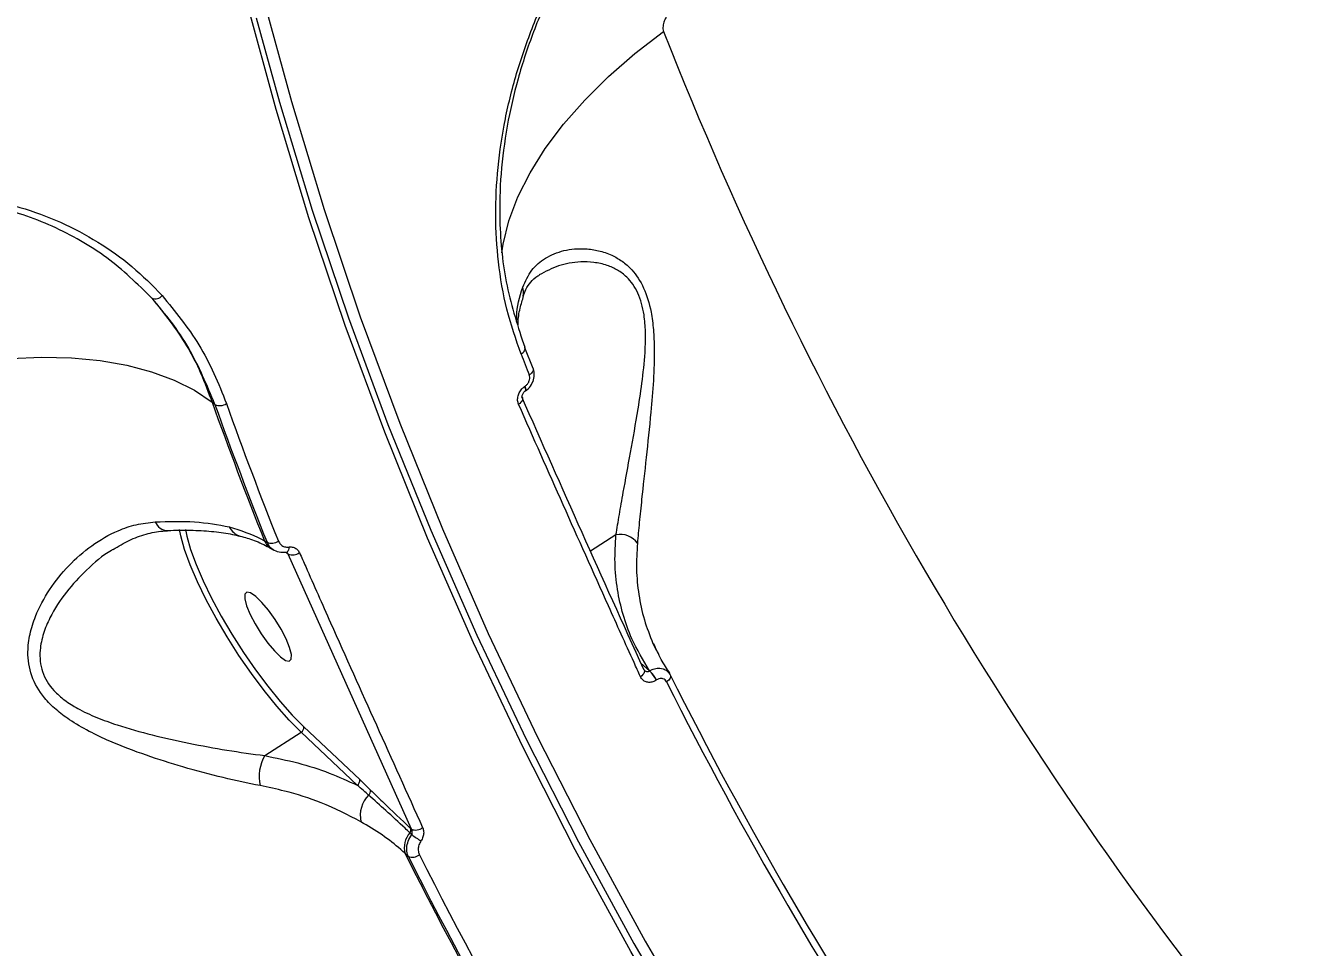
# Model space of a CAD drawing. Header units: millimetres. Extents: x -7151 to 6134, y -5040 to 5562.
# Drawn here: x -2602.9 to -2462.3, y -893.6 to -791.5 of the extents above; entities that cross this region are included whole.
import ezdxf

# ---------------------------------------------------------------- set-up
doc = ezdxf.new("R2010")
doc.units = ezdxf.units.MM
for name, color, linetype in [('DIKOM_ОБЪЕКТ', 7, 'Continuous'), ('DIKOM_РАЗМЕР_ЗОНА', 7, 'Continuous'), ('DIKOM_РАЗМЕР_ОБЪЕКТА', 7, 'Continuous')]:
    doc.layers.add(name, color=color, linetype=linetype)
doc.styles.add('style1', font='arial.ttf', dxfattribs={"width": 0.8})
doc.dimstyles.new('1-50', dxfattribs={"dimtxt": 300, "dimasz": 200, "dimexe": 100, "dimexo": 0, "dimgap": 100, "dimtad": 1, "dimtxsty": 'style1', "dimcen": 200, "dimclrd": 7, "dimclre": 7, "dimclrt": 7, "dimadec": 1, "dimazin": 2, "dimtfac": 1, "dimtmove": 0, "dimatfit": 2, "dimfxl": 0, "dimlwd": 25, "dimlwe": 18, "dimarcsym": 0})

# ---------------------------------------------------------------- blocks, each defined once
blk = doc.blocks.new('*D0')
at = {"layer": 'Defpoints', "color": 0, "transparency": 16777216}
for p in [(4133.55, 168.74), (-4567.47, -1241.13), (4133.55, -4153.12)]:
    blk.add_point(p, dxfattribs=at)
at = {"layer": 'DIKOM_РАЗМЕР_ОБЪЕКТА', "color": 7, "lineweight": 18, "transparency": 16777216}
for p, q in [((4133.55, 168.74), (4133.55, -4253.12)), ((-4567.47, -1241.13), (-4567.47, -4253.12))]:
    blk.add_line(p, q, dxfattribs=at)
at = {"layer": 'DIKOM_РАЗМЕР_ОБЪЕКТА', "color": 7, "lineweight": 25, "transparency": 16777216}
blk.add_line((-4367.47, -4153.12), (3933.55, -4153.12), dxfattribs=at)
at = {"layer": 'DIKOM_РАЗМЕР_ОБЪЕКТА', "color": 7, "transparency": 16777216}
for points in [[(-4367.47, -4119.79), (-4367.47, -4186.45), (-4567.47, -4153.12)], [(3933.55, -4119.79), (3933.55, -4186.45), (4133.55, -4153.12)]]:
    blk.add_solid(points, dxfattribs=at)
at = {"layer": 'DIKOM_РАЗМЕР_ОБЪЕКТА', "color": 7, "transparency": 16777216, "insert": (150.61, -3899.95), "char_height": 300, "attachment_point": 5, "style": 'style1'}
blk.add_mtext('8700', dxfattribs=at)
blk = doc.blocks.new('*D1')
at = {"layer": 'Defpoints', "color": 0, "transparency": 16777216}
for p in [(-2392.45, 3674.75), (-6010.84, -1738.88), (-3202.89, -1738.88)]:
    blk.add_point(p, dxfattribs=at)
at = {"layer": 'DIKOM_РАЗМЕР_ОБЪЕКТА', "color": 7, "lineweight": 18, "transparency": 16777216}
for p, q in [((-2392.45, 3674.75), (-6110.84, 3674.75)), ((-3202.89, -1738.88), (-6110.84, -1738.88))]:
    blk.add_line(p, q, dxfattribs=at)
at = {"layer": 'DIKOM_РАЗМЕР_ОБЪЕКТА', "color": 7, "lineweight": 25, "transparency": 16777216}
blk.add_line((-6010.84, 3474.75), (-6010.84, -1538.88), dxfattribs=at)
at = {"layer": 'DIKOM_РАЗМЕР_ОБЪЕКТА', "color": 7, "transparency": 16777216}
for points in [[(-6044.18, 3474.75), (-5977.51, 3474.75), (-6010.84, 3674.75)], [(-6044.18, -1538.88), (-5977.51, -1538.88), (-6010.84, -1738.88)]]:
    blk.add_solid(points, dxfattribs=at)
at = {"layer": 'DIKOM_РАЗМЕР_ОБЪЕКТА', "color": 7, "transparency": 16777216, "insert": (-6264.01, 967.94), "char_height": 300, "attachment_point": 5, "rotation": 90, "style": 'style1'}
blk.add_mtext('5400', dxfattribs=at)
blk = doc.blocks.new('*D3')
at = {"layer": 'Defpoints', "color": 0, "transparency": 16777216}
for p in [(6133.55, 253.24), (-5802.46, -2467.19), (6133.55, -4939.78)]:
    blk.add_point(p, dxfattribs=at)
at = {"layer": 'DIKOM_РАЗМЕР_ЗОНА', "color": 7, "lineweight": 18, "transparency": 16777216}
for p, q in [((6133.55, 253.24), (6133.55, -5039.78)), ((-5802.46, -2467.19), (-5802.46, -5039.78))]:
    blk.add_line(p, q, dxfattribs=at)
at = {"layer": 'DIKOM_РАЗМЕР_ЗОНА', "color": 7, "lineweight": 25, "transparency": 16777216}
blk.add_line((-5602.46, -4939.78), (5933.55, -4939.78), dxfattribs=at)
at = {"layer": 'DIKOM_РАЗМЕР_ЗОНА', "color": 7, "transparency": 16777216}
for points in [[(-5602.46, -4906.44), (-5602.46, -4973.11), (-5802.46, -4939.78)], [(5933.55, -4906.44), (5933.55, -4973.11), (6133.55, -4939.78)]]:
    blk.add_solid(points, dxfattribs=at)
at = {"layer": 'DIKOM_РАЗМЕР_ЗОНА', "color": 7, "transparency": 16777216, "insert": (186.61, -4686.61), "char_height": 300, "attachment_point": 5, "style": 'style1'}
blk.add_mtext('11950', dxfattribs=at)

msp = doc.modelspace()

# ---------------------------------------------------------------- linework, layer by layer
at = {"layer": 'DIKOM_ОБЪЕКТ', "color": 7, "linetype": 'Continuous', "lineweight": 15}
for p, q in [((-2547.81, -821.495), (-2547.798, -821.455)), ((-2547.586, -827.201), (-2547.618, -827.142)), ((-2546.683, -829.504), (-2547.585, -827.204)), ((-2547.605, -831.485), (-2547.583, -831.47)), ((-2547.548, -831.982), (-2547.518, -831.962)), ((-2581.928, -833.483), (-2582.249, -833.215)), ((-2576.438, -848.584), (-2576.159, -848.746)), ((-2537.509, -847.923), (-2540.344, -849.749)), ((-2575.629, -849.492), (-2575.39, -849.631)), ((-2573.967, -849.958), (-2574.091, -849.886)), ((-2573.815, -850.048), (-2573.967, -849.958)), ((-2560.161, -880.536), (-2573.815, -850.048)), ((-2534.758, -862.131), (-2533.8, -862.998)), ((-2534.338, -862.946), (-2534.363, -862.904)), ((-2533.8, -862.998), (-2533.778, -862.983)), ((-2533.025, -864.001), (-2533.046, -864.016)), ((-2576.413, -872.379), (-2572.384, -869.785)), ((-2566.178, -875.648), (-2572.384, -869.785)), ((-2572.099, -869.176), (-2565.893, -875.039)), ((-2565.893, -875.039), (-2564.686, -876.199)), ((-2560.227, -880.474), (-2560.161, -880.536)), ((-2560.5, -883.556), (-2560.858, -883.226))]:
    msp.add_line(p, q, dxfattribs=at)
at = {"layer": 'DIKOM_ОБЪЕКТ', "color": 7, "linetype": 'Continuous', "lineweight": 15, "flags": 128}
for points in [[(-2579.628, -775.818), (-2576.733, -787.908), (-2573.465, -799.935), (-2569.829, -811.89), (-2565.826, -823.766), (-2561.46, -835.554), (-2556.731, -847.248), (-2551.645, -858.839), (-2546.204, -870.32), (-2540.412, -881.683), (-2534.273, -892.922), (-2527.79, -904.028), (-2520.967, -914.994), (-2513.811, -925.813), (-2506.324, -936.478), (-2498.512, -946.982), (-2490.38, -957.319), (-2481.934, -967.48), (-2473.178, -977.461), (-2464.119, -987.253), (-2454.763, -996.851), (-2445.115, -1006.249)], [(-2446.426, -1007.755), (-2456.103, -998.329), (-2465.487, -988.702), (-2474.574, -978.88), (-2483.356, -968.869), (-2491.827, -958.677), (-2499.984, -948.309), (-2507.82, -937.774), (-2515.329, -927.076), (-2522.507, -916.224), (-2529.35, -905.225), (-2535.852, -894.086), (-2542.011, -882.814), (-2547.821, -871.416), (-2553.277, -859.9), (-2558.379, -848.274), (-2563.122, -836.545), (-2567.502, -824.721), (-2571.517, -812.809), (-2575.163, -800.818), (-2578.44, -788.756), (-2581.345, -776.629)], [(-2577.362, -790.655), (-2574.793, -799.988), (-2571.148, -811.971), (-2567.136, -823.875), (-2562.759, -835.692), (-2558.02, -847.413), (-2552.921, -859.032), (-2547.467, -870.54), (-2541.661, -881.931), (-2535.507, -893.196), (-2529.008, -904.328), (-2522.17, -915.32), (-2514.997, -926.165), (-2507.492, -936.856), (-2499.661, -947.385), (-2491.51, -957.746), (-2483.043, -967.932), (-2474.267, -977.936), (-2465.187, -987.752), (-2455.808, -997.373), (-2446.137, -1006.793)], [(-2550.138, -816.7), (-2549.994, -815.724), (-2549.365, -813.136), (-2548.372, -810.492), (-2547.024, -807.812), (-2545.331, -805.118), (-2543.305, -802.43), (-2540.964, -799.77), (-2538.325, -797.157), (-2535.409, -794.612), (-2532.237, -792.156)], [(-2548.016, -827.903), (-2547.887, -827.812), (-2547.776, -827.715), (-2547.687, -827.613), (-2547.62, -827.51), (-2547.58, -827.409), (-2547.565, -827.312), (-2547.579, -827.222), (-2547.586, -827.201)], [(-2629.727, -835.213), (-2626.261, -833.674), (-2622.698, -832.305), (-2619.071, -831.119), (-2615.412, -830.126), (-2611.755, -829.337), (-2608.134, -828.758), (-2604.582, -828.394), (-2601.13, -828.249), (-2597.81, -828.323), (-2594.654, -828.617), (-2591.688, -829.128), (-2588.941, -829.851), (-2586.437, -830.778), (-2584.199, -831.903), (-2582.249, -833.215)], [(-2546.683, -829.504), (-2546.676, -829.524), (-2546.663, -829.614), (-2546.677, -829.711), (-2546.718, -829.812), (-2546.783, -829.915), (-2546.873, -830.018), (-2546.984, -830.116), (-2547.112, -830.207)], [(-2547.551, -831.984), (-2547.525, -831.959), (-2547.506, -831.904), (-2547.504, -831.827), (-2547.521, -831.729), (-2547.554, -831.614), (-2547.605, -831.485)], [(-2547.527, -831.968), (-2547.504, -831.945), (-2547.484, -831.89), (-2547.483, -831.812), (-2547.499, -831.715), (-2547.533, -831.599), (-2547.583, -831.47)], [(-2547.871, -832.726), (-2547.854, -832.775), (-2547.847, -832.882), (-2547.874, -832.998), (-2547.935, -833.118), (-2548.027, -833.24), (-2548.147, -833.357), (-2548.291, -833.465)], [(-2572.384, -869.785), (-2573.702, -868.457), (-2575.08, -866.908), (-2576.488, -865.171), (-2577.894, -863.285), (-2579.269, -861.291), (-2580.583, -859.233), (-2581.805, -857.156), (-2582.91, -855.105), (-2583.874, -853.125), (-2584.674, -851.26), (-2585.295, -849.55), (-2585.722, -848.033), (-2585.866, -847.317)], [(-2585.18, -847.346), (-2585.033, -848.083), (-2584.619, -849.554), (-2584.017, -851.212), (-2583.241, -853.021), (-2582.306, -854.941), (-2581.234, -856.93), (-2580.049, -858.944), (-2578.776, -860.94), (-2577.442, -862.873), (-2576.078, -864.702), (-2574.713, -866.386), (-2573.377, -867.888), (-2572.099, -869.176)], [(-2574.035, -849.894), (-2574.081, -849.893), (-2574.16, -849.865)], [(-2573.724, -849.274), (-2573.742, -849.432), (-2573.773, -849.573), (-2573.817, -849.693), (-2573.872, -849.787), (-2573.935, -849.853), (-2574.006, -849.889), (-2574.035, -849.894)], [(-2574.008, -849.891), (-2573.998, -849.904), (-2573.967, -849.958)], [(-2574.041, -859.452), (-2574.592, -858.388), (-2575.26, -857.301), (-2575.991, -856.277), (-2576.725, -855.401), (-2577.404, -854.743), (-2577.971, -854.357), (-2578.382, -854.273), (-2578.603, -854.498), (-2578.616, -855.015), (-2578.42, -855.781), (-2578.031, -856.735), (-2577.48, -857.798), (-2576.812, -858.886), (-2576.081, -859.909), (-2575.346, -860.785), (-2574.668, -861.443), (-2574.1, -861.83), (-2573.689, -861.914), (-2573.468, -861.688), (-2573.455, -861.171), (-2573.651, -860.405), (-2574.041, -859.452)], [(-2534.364, -862.907), (-2534.345, -862.961), (-2534.34, -863.063), (-2534.369, -863.175), (-2534.432, -863.292), (-2534.525, -863.41), (-2534.646, -863.526), (-2534.79, -863.634)], [(-2534.456, -862.801), (-2534.384, -862.873), (-2534.364, -862.907)], [(-2531.509, -863.423), (-2531.471, -863.5), (-2531.458, -863.589), (-2531.472, -863.686), (-2531.511, -863.79), (-2531.576, -863.898), (-2531.663, -864.005), (-2531.77, -864.11), (-2531.895, -864.209)]]:
    msp.add_lwpolyline(points, dxfattribs=at)
at = {"layer": 'DIKOM_ОБЪЕКТ', "color": 7, "linetype": 'Continuous', "lineweight": 15}
for centre, radius, start, end in [((-2129.231, -633.726), 433.029, 201.46087, 219.08693), ((-2549.321, -821.024), 1.583, 344.21833, 19.79384), ((-2588.542, -820.825), 0.96, 247.23149, 323.02167), ((-2176.425, -683.549), 398.645, 201.22992, 201.58554), ((-2169.352, -685.906), 438.387, 199.63482, 201.78242), ((-2581.376, -832.299), 1.307, 244.98983, 303.39511), ((-2169.424, -686.289), 437.979, 199.63792, 201.77268), ((-2167.673, -685.995), 438.499, 199.6416, 201.76907), ((-2587.104, -845.897), 1.557, 202.12972, 267.20681), ((-2578.663, -846.279), 1.838, 204.11753, 255.41706), ((-2574.62, -847.778), 1.989, 203.90345, 239.49053), ((-2575.643, -847.565), 1.289, 246.38297, 305.16713), ((-2537.041, -850.215), 2.339, 35.3881, 101.5382), ((-2573.323, -848.888), 1.259, 247.01578, 307.13216), ((-2535.917, -865.353), 3.167, 24.97186, 48.04091), ((-2535.887, -865.332), 3.156, 24.93605, 48.07992), ((-2134.856, -665.027), 444.2, 206.64153, 213.90638), ((-2134.655, -664.325), 443.997, 206.64239, 213.90532), ((-2572.663, -869.284), 0.574, 299.08625, 10.81), ((-2572.384, -874.708), 4.653, 149.97264, 192.34824), ((-2566.456, -875.147), 0.573, 298.98643, 10.83621), ((-2562.575, -879.019), 3.258, 135.88095, 192.13481), ((-2565.232, -876.297), 0.554, 304.97429, 10.14411), ((-2558.498, -882.547), 2.455, 138.52483, 196.02992), ((-2560.71, -880.592), 0.497, 318.46948, 13.77411), ((-2559.701, -879.332), 1.289, 249.11783, 307.32191), ((-2550.186, -868.05), 16.421, 232.7434, 237.08923), ((-2141.901, -672.855), 468.808, 206.66257, 213.88572), ((-2560.067, -882.384), 1.25, 249.74368, 309.26963), ((-2141.661, -673.084), 468.748, 206.68013, 213.86796), ((-2141.466, -673.402), 467.595, 206.67954, 213.86906)]:
    msp.add_arc(centre, radius, start, end, dxfattribs=at)
for points, knots in [([(-2462.327, -905.746), (-2458.672, -900.71), (-2451.361, -890.639), (-2440.952, -875.409), (-2430.98, -860.122), (-2421.182, -844.273), (-2411.674, -827.956), (-2402.564, -811.237), (-2394.105, -794.545), (-2386.36, -777.943), (-2379.373, -761.497), (-2373.364, -745.742), (-2368.303, -730.712), (-2364.14, -716.421), (-2360.75, -702.475), (-2358.183, -688.941), (-2356.466, -675.881), (-2355.62, -663.315), (-2355.693, -651.325), (-2356.718, -639.916), (-2358.72, -629.294), (-2361.616, -619.675), (-2365.41, -611.169), (-2368.665, -605.31), (-2370.939, -602.505), (-2371.418, -601.913)], [0, 0, 0, 0, 0.040753, 0.0815062, 0.1226648, 0.1638235, 0.2093239, 0.2548586, 0.3003585, 0.3471994, 0.3940788, 0.4409189, 0.4849875, 0.5290893, 0.5731576, 0.6184971, 0.663874, 0.7092134, 0.7561933, 0.803173, 0.8508277, 0.8984822, 0.9432402, 0.9880336, 1, 1, 1, 1]), ([(-3173.162, -740.389), (-3171.609, -742.539), (-3167.427, -748.333), (-3159.632, -757.409), (-3149.52, -767.468), (-3138.162, -777.109), (-3125.568, -786.287), (-3111.746, -794.955), (-3097.002, -802.925), (-3081.408, -810.183), (-3065.054, -816.737), (-3047.672, -822.691), (-3029.28, -828), (-3009.919, -832.628), (-2990.014, -836.474), (-2969.648, -839.542), (-2948.909, -841.856), (-2927.459, -843.452), (-2905.344, -844.293), (-2882.627, -844.359), (-2860.074, -843.656), (-2837.78, -842.236), (-2815.823, -840.166), (-2793.577, -837.395), (-2771.105, -833.903), (-2748.474, -829.687), (-2725.873, -824.773), (-2703.373, -819.161), (-2681.045, -812.866), (-2658.819, -805.861), (-2636.778, -798.138), (-2615.006, -789.708), (-2593.981, -780.756), (-2573.759, -771.326), (-2554.374, -761.469), (-2535.513, -751.025), (-2517.259, -740.007), (-2499.715, -728.434), (-2484.179, -717.298), (-2474.865, -709.911), (-2470.747, -706.643)], [0, 0, 0, 0, 0.0156515, 0.0421676, 0.0687039, 0.0952197, 0.122506, 0.1498145, 0.1771004, 0.2036165, 0.2301529, 0.256669, 0.2839551, 0.3112637, 0.3385496, 0.3650656, 0.3916019, 0.4181182, 0.4454044, 0.4727124, 0.4999985, 0.5255598, 0.5511396, 0.5767006, 0.6029493, 0.6292178, 0.6554663, 0.6819825, 0.7085189, 0.7350353, 0.7623211, 0.7896297, 0.8169162, 0.843432, 0.8699684, 0.8964843, 0.9237705, 0.9510793, 0.9783655, 1, 1, 1, 1]), ([(-3172.477, -741.417), (-3172.183, -741.845), (-3170.625, -744.117), (-3167.512, -748.131), (-3163.141, -753.44), (-3158.472, -758.612), (-3153.549, -763.646), (-3148.362, -768.541), (-3142.913, -773.299), (-3137.2, -777.922), (-3131.222, -782.412), (-3124.978, -786.77), (-3118.465, -790.997), (-3111.681, -795.094), (-3104.625, -799.062), (-3097.299, -802.898), (-3089.731, -806.589), (-3081.949, -810.119), (-3073.977, -813.478), (-3065.816, -816.665), (-3057.465, -819.681), (-3048.922, -822.529), (-3040.185, -825.21), (-3031.249, -827.725), (-3022.115, -830.073), (-3012.779, -832.256), (-3003.236, -834.274), (-2993.488, -836.127), (-2983.56, -837.81), (-2973.493, -839.315), (-2963.323, -840.636), (-2953.061, -841.773), (-2942.704, -842.725), (-2932.248, -843.496), (-2921.689, -844.084), (-2911.024, -844.491), (-2900.251, -844.716), (-2889.367, -844.76), (-2878.367, -844.622), (-2867.25, -844.301), (-2856.034, -843.799), (-2844.772, -843.116), (-2833.501, -842.255), (-2822.238, -841.217), (-2810.974, -840.003), (-2799.707, -838.611), (-2788.438, -837.044), (-2777.165, -835.3), (-2765.889, -833.38), (-2754.611, -831.285), (-2743.331, -829.012), (-2732.048, -826.563), (-2720.774, -823.94), (-2709.54, -821.15), (-2698.382, -818.2), (-2687.321, -815.098), (-2676.361, -811.843), (-2665.502, -808.438), (-2654.743, -804.881), (-2644.084, -801.173), (-2633.525, -797.314), (-2623.066, -793.303), (-2612.709, -789.142), (-2602.452, -784.829), (-2592.301, -780.367), (-2582.28, -775.766), (-2572.42, -771.039), (-2562.747, -766.2), (-2553.269, -761.251), (-2543.983, -756.193), (-2534.888, -751.026), (-2525.986, -745.748), (-2517.275, -740.362), (-2508.756, -734.867), (-2500.43, -729.263), (-2492.296, -723.55), (-2484.363, -717.727), (-2477.204, -712.267), (-2472.797, -708.713), (-2470.88, -707.166)], [0, 0, 0, 0, 0.00307822, 0.01634069, 0.02961325, 0.04282301, 0.055974, 0.06908148, 0.08216014, 0.09522463, 0.10828973, 0.12136674, 0.13446889, 0.14761067, 0.16080664, 0.17407159, 0.18737256, 0.20062266, 0.21380604, 0.22693931, 0.24003712, 0.25311382, 0.26618469, 0.2792628, 0.29235984, 0.30549059, 0.31866993, 0.33191232, 0.34521183, 0.35849017, 0.37169126, 0.38483597, 0.39794093, 0.41101977, 0.42408787, 0.43716019, 0.45024657, 0.46336262, 0.47652167, 0.48974004, 0.50302714, 0.51631216, 0.52950783, 0.54266138, 0.55578393, 0.56888489, 0.58197593, 0.59506751, 0.60816795, 0.62128659, 0.63443392, 0.64762043, 0.66085714, 0.67410912, 0.68732125, 0.70048901, 0.71362216, 0.72673152, 0.73982741, 0.75292087, 0.76602125, 0.7791362, 0.79227686, 0.8054535, 0.81867681, 0.8319341, 0.84516599, 0.85834781, 0.87149232, 0.88460995, 0.89771209, 0.91080819, 0.9239091, 0.9370216, 0.9501566, 0.96332411, 0.97653456, 0.98979039, 1, 1, 1, 1]), ([(-2581.345, -776.629), (-2585.292, -778.458), (-2595.926, -783.384), (-2613.744, -790.962), (-2634.865, -799.194), (-2656.66, -806.895), (-2679.068, -814.025), (-2702.029, -820.541), (-2725.037, -826.302), (-2748.01, -831.304), (-2770.872, -835.564), (-2793.995, -839.148), (-2817.308, -842.017), (-2840.733, -844.142), (-2863.755, -845.476), (-2886.304, -846.034), (-2908.322, -845.845), (-2930.168, -844.908), (-2951.757, -843.193), (-2973.006, -840.686), (-2993.447, -837.443), (-3013.029, -833.494), (-3031.721, -828.879), (-3049.827, -823.526), (-3067.258, -817.42), (-3083.934, -810.564), (-3099.49, -803.11), (-3113.897, -795.098), (-3127.157, -786.579), (-3139.475, -777.41), (-3150.809, -767.611), (-3160.932, -757.143), (-3167.235, -749.89), (-3169.886, -746.046), (-3169.928, -745.985)], [0, 0, 0, 0, 0.0190109, 0.0512163, 0.0834471, 0.1156522, 0.1487933, 0.1819615, 0.2151024, 0.2473079, 0.2795381, 0.3117438, 0.3448851, 0.3780526, 0.4111939, 0.443399, 0.4756298, 0.5078352, 0.5409765, 0.5741444, 0.607285, 0.6394908, 0.6717212, 0.7039269, 0.7370675, 0.7702353, 0.8033763, 0.835582, 0.8678124, 0.900018, 0.9331589, 0.966327, 0.9994676, 1, 1, 1, 1]), ([(-2548.016, -827.903), (-2548.579, -826.27), (-2549.705, -823.003), (-2550.601, -817.818), (-2550.918, -812.543), (-2550.658, -807.232), (-2549.851, -801.855), (-2548.488, -796.473), (-2546.619, -791.15), (-2544.272, -785.946), (-2541.477, -780.928), (-2538.291, -776.147), (-2534.789, -771.681), (-2531.02, -767.595), (-2527.063, -763.872), (-2524.288, -761.741), (-2522.902, -760.677)], [0, 0, 0, 0, 0.0751076, 0.1502154, 0.2212832, 0.2925785, 0.3636455, 0.4347707, 0.5061233, 0.5772499, 0.6483394, 0.7196591, 0.7907527, 0.8604293, 0.9303177, 1, 1, 1, 1]), ([(-2523.069, -761.189), (-2524.561, -762.341), (-2527.546, -764.644), (-2531.674, -768.622), (-2535.451, -772.87), (-2538.834, -777.34), (-2541.875, -782.078), (-2544.509, -787.043), (-2546.707, -792.167), (-2548.434, -797.395), (-2549.64, -802.669), (-2550.323, -807.927), (-2550.474, -813.891), (-2549.812, -820.462), (-2548.35, -824.915), (-2547.618, -827.142)], [0, 0, 0, 0, 0.0766085, 0.1532181, 0.2242321, 0.2954738, 0.3664894, 0.4374868, 0.5087114, 0.5797094, 0.6506989, 0.7219124, 0.7929009, 0.8964498, 1, 1, 1, 1]), ([(-2530.447, -789.053), (-2530.643, -789.181), (-2531.05, -789.446), (-2531.548, -789.96), (-2531.921, -790.497), (-2532.17, -791.017), (-2532.294, -791.488), (-2532.315, -791.884), (-2532.262, -792.069), (-2532.237, -792.156)], [0, 0, 0, 0, 0.1944509, 0.4037099, 0.5539456, 0.6910055, 0.835043, 0.9218935, 1, 1, 1, 1]), ([(-2634.854, -813.417), (-2632.942, -812.785), (-2629.264, -811.57), (-2623.772, -810.478), (-2618.483, -809.912), (-2613.297, -809.898), (-2608.284, -810.451), (-2603.497, -811.558), (-2598.992, -813.208), (-2594.842, -815.418), (-2591.037, -818.105), (-2588.862, -820.304), (-2587.776, -821.402)], [0, 0, 0, 0, 0.10708388, 0.20597183, 0.30518779, 0.40407581, 0.50333593, 0.60291826, 0.702178, 0.8013474, 0.90083614, 1, 1, 1, 1]), ([(-2588.914, -821.71), (-2590.513, -820.139), (-2592.936, -817.758), (-2596.796, -815.297), (-2600.902, -813.199), (-2605.387, -811.668), (-2610.172, -810.833), (-2612.826, -810.442), (-2614.317, -810.492), (-2614.509, -810.498)], [0, 0, 0, 0, 0.2418002, 0.3663152, 0.4908418, 0.7325819, 0.8570976, 0.9816203, 1, 1, 1, 1]), ([(-2547.832, -820.488), (-2547.534, -819.827), (-2546.939, -818.505), (-2545.351, -817.183), (-2543.326, -816.338), (-2541.262, -816.151), (-2539.432, -816.402), (-2538.06, -816.861), (-2536.812, -817.572), (-2535.559, -818.658), (-2534.345, -820.469), (-2533.623, -822.895), (-2533.33, -825.216), (-2533.228, -827.768), (-2533.334, -830.844), (-2533.681, -834.916), (-2534.157, -839.398), (-2534.609, -843.445), (-2534.926, -846.594), (-2535.065, -848.105), (-2535.134, -848.861)], [0, 0, 0, 0, 0.0727739, 0.1456245, 0.2220831, 0.298519, 0.3409249, 0.3832907, 0.4164832, 0.4496093, 0.4986407, 0.5477884, 0.5808441, 0.6139651, 0.6710822, 0.728318, 0.8132041, 0.8980767, 0.9490492, 1, 1, 1, 1]), ([(-2537.509, -847.923), (-2537.385, -847.193), (-2537.137, -845.724), (-2536.605, -842.709), (-2535.897, -838.83), (-2535.134, -834.586), (-2534.547, -830.704), (-2534.253, -827.821), (-2534.21, -825.411), (-2534.371, -823.269), (-2534.977, -821.028), (-2536.126, -819.438), (-2537.34, -818.545), (-2538.575, -817.999), (-2539.954, -817.704), (-2541.803, -817.652), (-2543.939, -818.021), (-2545.312, -818.764), (-2545.999, -819.136)], [0, 0, 0, 0, 0.06064437, 0.12207619, 0.22241334, 0.32538064, 0.39197198, 0.45985915, 0.49706605, 0.5351889, 0.58966313, 0.64405345, 0.68130686, 0.71964517, 0.76900905, 0.81908836, 0.90945251, 1, 1, 1, 1]), ([(-2547.791, -821.498), (-2547.698, -821.237), (-2547.479, -820.622), (-2546.932, -819.896), (-2546.443, -819.371), (-2546.03, -819.163), (-2545.967, -819.131)], [0, 0, 0, 0, 0.240637, 0.5654396, 0.9330217, 1, 1, 1, 1]), ([(-2548.485, -824.127), (-2548.493, -823.976), (-2548.551, -822.875), (-2548.165, -821.594), (-2547.832, -820.488)], [0, 0, 0, 0, 0.1374157, 1, 1, 1, 1]), ([(-2588.914, -821.71), (-2587.56, -823.403), (-2585.508, -825.967), (-2583.458, -829.962), (-2582.652, -832.131), (-2582.249, -833.215)], [0, 0, 0, 0, 0.4927857, 0.7463946, 1, 1, 1, 1]), ([(-2581.928, -833.483), (-2582.818, -831.353), (-2584.165, -828.128), (-2586.687, -824.322), (-2588.172, -822.58), (-2588.914, -821.71)], [0, 0, 0, 0, 0.4928064, 0.7463949, 1, 1, 1, 1]), ([(-2587.776, -821.402), (-2586.345, -823.166), (-2584.178, -825.839), (-2581.978, -830.001), (-2581.097, -832.26), (-2580.657, -833.39)], [0, 0, 0, 0, 0.4927728, 0.7463907, 1, 1, 1, 1]), ([(-2548.334, -824.654), (-2548.336, -824.574), (-2548.355, -824.022), (-2548.192, -822.97), (-2547.874, -821.92), (-2547.736, -821.464)], [0, 0, 0, 0, 0.0877715, 0.6044974, 1, 1, 1, 1]), ([(-2547.527, -831.968), (-2547.526, -831.967), (-2547.308, -831.853), (-2546.94, -831.451), (-2546.592, -830.773), (-2546.526, -830.049), (-2546.625, -829.556), (-2546.761, -829.346), (-2546.779, -829.32)], [0, 0, 0, 0, 0.0009156, 0.2509077, 0.5092593, 0.743123, 0.9674351, 1, 1, 1, 1]), ([(-2547.583, -831.47), (-2547.569, -831.461), (-2547.468, -831.392), (-2547.297, -831.225), (-2547.149, -830.976), (-2547.063, -830.709), (-2547.039, -830.451), (-2547.09, -830.282), (-2547.112, -830.207)], [0, 0, 0, 0, 0.0341732, 0.2522199, 0.4705294, 0.5979304, 0.8192861, 1, 1, 1, 1]), ([(-2548.291, -833.465), (-2548.336, -833.323), (-2548.426, -833.037), (-2548.372, -832.54), (-2548.178, -832.067), (-2547.9, -831.706), (-2547.687, -831.547), (-2547.605, -831.485)], [0, 0, 0, 0, 0.2182367, 0.4366907, 0.6529585, 0.865677, 1, 1, 1, 1]), ([(-2547.871, -832.724), (-2547.872, -832.721), (-2547.879, -832.708), (-2547.898, -832.636), (-2547.889, -832.497), (-2547.843, -832.339), (-2547.758, -832.184), (-2547.652, -832.058), (-2547.58, -832.007), (-2547.547, -831.984)], [0, 0, 0, 0, 0.0482213, 0.2488901, 0.4137981, 0.5737531, 0.7256101, 0.8757409, 1, 1, 1, 1]), ([(-2534.79, -863.634), (-2535.028, -863.11), (-2536.218, -860.49), (-2540.795, -850.377), (-2545.002, -840.886), (-2548.291, -833.465)], [0, 0, 0, 0, 0.0517099, 0.2585526, 1, 1, 1, 1]), ([(-2547.97, -832.604), (-2545.758, -837.607), (-2541.334, -847.613), (-2536.749, -857.738), (-2534.456, -862.801)], [0, 0, 0, 0, 0.4999187, 1, 1, 1, 1]), ([(-2588.547, -846.483), (-2587.05, -846.44), (-2584.02, -846.352), (-2581.576, -846.802), (-2580.34, -847.03)], [0, 0, 0, 0, 0.49423735, 1, 1, 1, 1]), ([(-2576.93, -875.703), (-2578.282, -875.424), (-2581.037, -874.857), (-2585.335, -873.699), (-2589.564, -872.371), (-2593.056, -871.048), (-2595.897, -869.713), (-2597.905, -868.547), (-2599.568, -867.3), (-2601.126, -865.746), (-2602.389, -863.59), (-2602.748, -861.107), (-2602.462, -858.88), (-2601.711, -856.518), (-2600.302, -853.906), (-2598.169, -851.253), (-2595.607, -849.012), (-2593.046, -847.555), (-2590.66, -846.723), (-2589.255, -846.564), (-2588.547, -846.483)], [0, 0, 0, 0, 0.0741139, 0.1510347, 0.2205985, 0.2917286, 0.3343339, 0.377547, 0.4100607, 0.4432615, 0.4962523, 0.5490847, 0.5885356, 0.6289794, 0.6961148, 0.7650064, 0.8354356, 0.907628, 0.9534399, 1, 1, 1, 1]), ([(-2593.219, -849.539), (-2592.63, -849.186), (-2591.447, -848.477), (-2589.589, -847.826), (-2588.165, -847.486), (-2587.358, -847.492), (-2587.187, -847.493)], [0, 0, 0, 0, 0.3084455, 0.6195908, 0.9192975, 1, 1, 1, 1]), ([(-2587.179, -847.456), (-2587.062, -847.449), (-2586.066, -847.39), (-2584.305, -847.393), (-2582.014, -847.54), (-2580.299, -847.778), (-2579.425, -848), (-2579.153, -848.069)], [0, 0, 0, 0, 0.0370656, 0.3166751, 0.5957112, 0.8740452, 1, 1, 1, 1]), ([(-2580.34, -847.03), (-2579.088, -847.435), (-2577.67, -847.894), (-2576.568, -848.511), (-2576.438, -848.584)], [0, 0, 0, 0, 0.8821525, 1, 1, 1, 1]), ([(-2579.128, -848.06), (-2578.613, -848.207), (-2577.495, -848.527), (-2576.286, -849.102), (-2575.755, -849.43), (-2575.654, -849.492)], [0, 0, 0, 0, 0.40845, 0.8868958, 1, 1, 1, 1]), ([(-2574.16, -849.865), (-2574.254, -849.874), (-2574.602, -849.904), (-2575.181, -849.783), (-2575.8, -849.392), (-2576.04, -848.961), (-2576.159, -848.746)], [0, 0, 0, 0, 0.1106468, 0.4063675, 0.7035181, 1, 1, 1, 1]), ([(-2574.9, -848.619), (-2574.832, -848.746), (-2574.696, -848.999), (-2574.333, -849.229), (-2573.989, -849.298), (-2573.781, -849.279), (-2573.724, -849.274)], [0, 0, 0, 0, 0.2970179, 0.5941501, 0.8894368, 1, 1, 1, 1]), ([(-2533.778, -862.983), (-2534.479, -861.818), (-2535.675, -859.831), (-2536.76, -856.769), (-2537.393, -853.949), (-2537.687, -850.999), (-2537.568, -848.949), (-2537.509, -847.923)], [0, 0, 0, 0, 0.259057, 0.4416289, 0.6241961, 0.8120946, 1, 1, 1, 1]), ([(-2535.134, -848.861), (-2535.188, -849.824), (-2535.297, -851.751), (-2535.018, -854.578), (-2534.437, -857.333), (-2533.751, -859.078), (-2533.411, -859.942)], [0, 0, 0, 0, 0.2475579, 0.4951124, 0.7499285, 1, 1, 1, 1]), ([(-2593.213, -849.55), (-2593.275, -849.583), (-2594.349, -850.154), (-2596.126, -851.735), (-2598.469, -854.211), (-2600.045, -856.64), (-2600.972, -858.852), (-2601.413, -860.868), (-2601.214, -863.123), (-2600.059, -864.993), (-2598.589, -866.273), (-2596.992, -867.274), (-2595.035, -868.181), (-2592.278, -869.175), (-2588.85, -870.128), (-2584.751, -871.036), (-2580.511, -871.822), (-2577.792, -872.192), (-2576.413, -872.379)], [0, 0, 0, 0, 0.00540871, 0.09371714, 0.1747882, 0.25755706, 0.30329632, 0.35009635, 0.40902355, 0.46765211, 0.50450671, 0.54250285, 0.5928487, 0.64403866, 0.72868496, 0.81506955, 0.90618198, 1, 1, 1, 1]), ([(-2574.033, -849.897), (-2574.013, -849.895), (-2573.956, -849.887), (-2573.937, -849.899), (-2573.934, -849.901), (-2573.933, -849.902)], [0, 0, 0, 0, 0.2706668, 0.792217, 1, 1, 1, 1]), ([(-2573.815, -850.048), (-2573.831, -850.008), (-2573.856, -849.948), (-2573.915, -849.918), (-2573.936, -849.907)], [0, 0, 0, 0, 0.6487835, 1, 1, 1, 1]), ([(-2573.724, -849.274), (-2573.682, -849.27), (-2573.487, -849.25), (-2573.153, -849.305), (-2572.78, -849.521), (-2572.636, -849.769), (-2572.563, -849.892)], [0, 0, 0, 0, 0.0855255, 0.3893776, 0.6947628, 1, 1, 1, 1]), ([(-2572.563, -849.892), (-2572.335, -850.409), (-2571.192, -852.993), (-2566.712, -863.098), (-2562.344, -872.772), (-2558.92, -880.357)], [0, 0, 0, 0, 0.0512264, 0.256124, 1, 1, 1, 1]), ([(-2533.411, -859.942), (-2533.405, -859.958), (-2533.275, -860.318), (-2533.08, -860.65), (-2532.894, -860.967)], [0, 0, 0, 0, 0.0461411, 1, 1, 1, 1]), ([(-2531.532, -863.25), (-2531.864, -862.751), (-2532.558, -861.706), (-2533.045, -860.572), (-2533.299, -859.981)], [0, 0, 0, 0, 0.4779877, 1, 1, 1, 1]), ([(-2534.335, -862.951), (-2534.29, -862.985), (-2534.201, -863.054), (-2534.04, -863.088), (-2533.9, -863.063), (-2533.828, -863.016), (-2533.8, -862.998)], [0, 0, 0, 0, 0.2826554, 0.563784, 0.8311713, 1, 1, 1, 1]), ([(-2533.778, -862.983), (-2533.598, -862.896), (-2533.22, -862.711), (-2532.7, -862.668), (-2532.22, -862.758), (-2531.798, -862.976), (-2531.606, -863.273), (-2531.509, -863.423)], [0, 0, 0, 0, 0.2044421, 0.4300689, 0.563461, 0.7803029, 1, 1, 1, 1]), ([(-2533.046, -864.016), (-2533.133, -864.068), (-2533.357, -864.203), (-2533.756, -864.293), (-2534.188, -864.233), (-2534.564, -864.014), (-2534.714, -863.76), (-2534.79, -863.634)], [0, 0, 0, 0, 0.1342184, 0.3469763, 0.5632555, 0.781735, 1, 1, 1, 1]), ([(-2531.895, -864.209), (-2531.896, -864.208), (-2531.943, -864.124), (-2532.052, -863.974), (-2532.262, -863.859), (-2532.502, -863.818), (-2532.758, -863.848), (-2532.939, -863.952), (-2533.025, -864.001)], [0, 0, 0, 0, 0.0044384, 0.21979347, 0.43551363, 0.56829005, 0.79379604, 1, 1, 1, 1]), ([(-2576.413, -872.379), (-2575.179, -872.632), (-2572.699, -873.139), (-2569.271, -874.241), (-2567.194, -875.186), (-2566.178, -875.648)], [0, 0, 0, 0, 0.3357403, 0.674754, 1, 1, 1, 1]), ([(-2565.761, -879.704), (-2567.193, -878.966), (-2569.814, -877.616), (-2573.667, -876.389), (-2576.021, -875.894), (-2576.93, -875.703)], [0, 0, 0, 0, 0.42511486, 0.77807977, 1, 1, 1, 1]), ([(-2564.914, -876.751), (-2565.1, -876.586), (-2565.521, -876.212), (-2565.942, -875.851), (-2566.178, -875.648)], [0, 0, 0, 0, 0.440301, 1, 1, 1, 1]), ([(-2560.338, -880.921), (-2560.513, -880.757), (-2561.388, -879.934), (-2562.896, -878.551), (-2564.273, -877.323), (-2564.914, -876.751)], [0, 0, 0, 0, 0.1178685, 0.5894573, 1, 1, 1, 1]), ([(-2564.686, -876.199), (-2564.251, -876.622), (-2562.755, -878.074), (-2561.276, -879.478), (-2560.227, -880.474)], [0, 0, 0, 0, 0.2911593, 1, 1, 1, 1]), ([(-2560.858, -883.226), (-2561.017, -883.08), (-2561.822, -882.341), (-2563.377, -881.131), (-2564.964, -880.181), (-2565.761, -879.704)], [0, 0, 0, 0, 0.1089079, 0.5528096, 1, 1, 1, 1]), ([(-2560.5, -883.556), (-2560.532, -883.479), (-2560.652, -883.19), (-2560.711, -882.612), (-2560.561, -881.831), (-2560.272, -881.357), (-2560.127, -881.12)], [0, 0, 0, 0, 0.1092339, 0.4079626, 0.7031052, 1, 1, 1, 1]), ([(-2560.127, -881.12), (-2560.161, -881.088), (-2560.231, -881.021), (-2560.301, -880.955), (-2560.338, -880.921)], [0, 0, 0, 0, 0.4870961, 1, 1, 1, 1]), ([(-2560.127, -881.12), (-2560.104, -881.065), (-2560.058, -880.953), (-2560.067, -880.762), (-2560.112, -880.624), (-2560.152, -880.552), (-2560.161, -880.536)], [0, 0, 0, 0, 0.2865895, 0.5898868, 0.9136411, 1, 1, 1, 1]), ([(-2558.92, -880.357), (-2558.905, -880.393), (-2558.833, -880.565), (-2558.782, -880.912), (-2558.855, -881.398), (-2559.024, -881.69), (-2559.108, -881.836)], [0, 0, 0, 0, 0.0810821, 0.3908602, 0.6952155, 1, 1, 1, 1]), ([(-2559.108, -881.836), (-2559.192, -881.981), (-2559.36, -882.272), (-2559.434, -882.757), (-2559.38, -883.119), (-2559.298, -883.302), (-2559.276, -883.352)], [0, 0, 0, 0, 0.2954561, 0.5903677, 0.8901554, 1, 1, 1, 1])]:
    msp.add_open_spline(points, degree=3, knots=knots, dxfattribs=at)

# ---------------------------------------------------------------- dimensions: what is measured, and where the dimension line sits
at = {"layer": 'DIKOM_РАЗМЕР_ЗОНА'}
dim = msp.add_linear_dim(base=(6133.546, -4939.778), p1=(-5802.455, -2467.185), p2=(6133.546, 253.243), text='11950', dimstyle='1-50', dxfattribs=at)
dim.commit()
dim.dimension.update_dxf_attribs({"geometry": '*D3', "text_midpoint": (186.606, -4939.778), "dimtype": 160})
at = {"layer": 'DIKOM_РАЗМЕР_ОБЪЕКТА'}
dim = msp.add_linear_dim(base=(-6010.843, -1738.877), p1=(-2392.449, 3674.75), p2=(-3202.885, -1738.877), angle=90, text='5400', dimstyle='1-50', dxfattribs=at)
dim.commit()
dim.dimension.update_dxf_attribs({"geometry": '*D1', "text_midpoint": (-6010.843, 967.936), "dimtype": 160})
dim = msp.add_linear_dim(base=(4133.546, -4153.121), p1=(-4567.472, -1241.128), p2=(4133.546, 168.743), text='8700', dimstyle='1-50', dxfattribs=at)
dim.commit()
dim.dimension.update_dxf_attribs({"geometry": '*D0', "text_midpoint": (150.606, -4153.121), "dimtype": 160})

doc.saveas('drawing.dxf')
